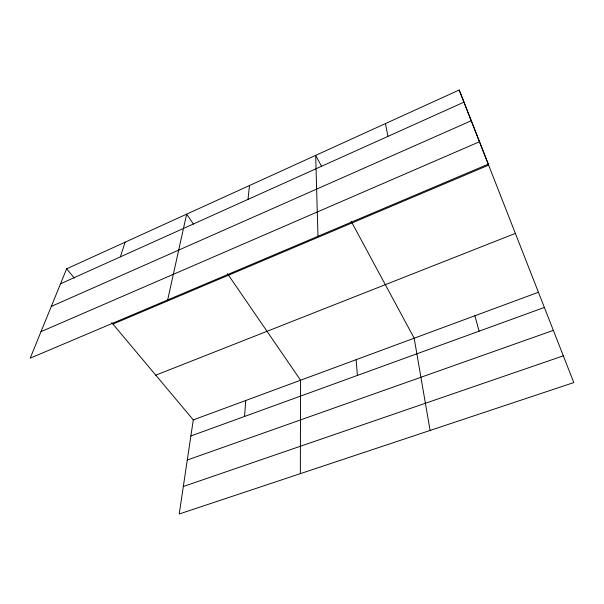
<?xml version="1.0" encoding="UTF-8"?>
<svg xmlns="http://www.w3.org/2000/svg" width="604" height="604" viewBox="0 0 604 604"><rect width="100%" height="100%" fill="white"/><g stroke="black" fill="none" stroke-linecap="round" stroke-linejoin="round"><path stroke-width="0.91" d="M300.339 473.657L300.581 380.218L227.466 273.672M244.507 416.473L245.775 400.49M247.995 199.388L249.482 185.534M111.763 322.672L193.288 419.901L179.207 514.004L573.8 382.574L459.199 89.996L66.621 268.833L30.2 358.172L488.304 164.152L459.199 89.996M167.663 299.954L186.628 214.163L193.461 224.114M120.392 256.843L125.103 242.189M60.513 283.804L463.97 102.152M51.287 306.439L471.263 120.74M41.012 331.649L479.501 141.729M112.948 324.084L488.613 165.141M155.779 375.167L515.348 233.408M193.288 419.901L538.39 292.276M190.879 435.967L544.34 307.459M187.285 460.029L553.332 330.373M183.322 486.507L563.321 355.839M66.621 268.833L74.352 278.059M321.471 166.145L315.673 155.379L317.983 236.285M351.173 221.283L414.178 338.21L430.093 430.441M474.865 315.771L479.115 331.173M385.473 123.578L387.934 136.383M356.141 359.674L357.402 375.424"/></g></svg>
